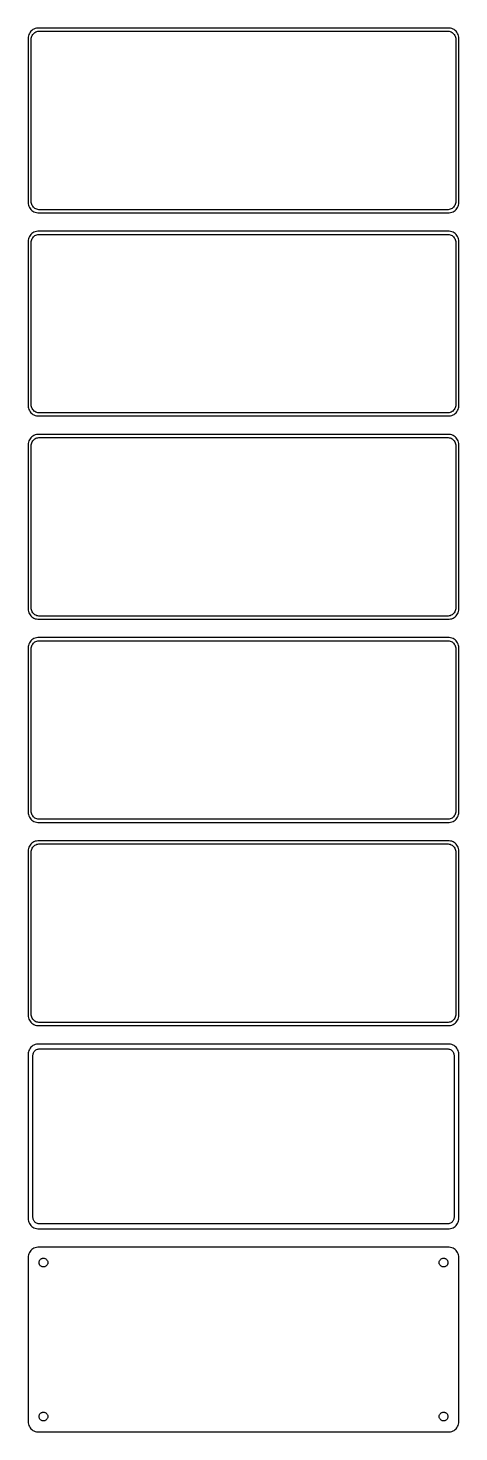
# Model space of a CAD drawing. Header units: metres. Extents: x -105 to 105, y 1440 to 2916.
# Drawn here: x -105 to 105, y 1440 to 2124 of the extents above; entities that cross this region are included whole.
import ezdxf

# ---------------------------------------------------------------- set-up
doc = ezdxf.new("R2010")
doc.units = ezdxf.units.M

msp = doc.modelspace()

# ---------------------------------------------------------------- linework, layer by layer
for p, q in [((-104.649, 2120.84), (-104.843, 2120.24)), ((-104.382, 2121.41), (-104.649, 2120.84)), ((-104.045, 2121.94), (-104.382, 2121.41)), ((-103.645, 2122.42), (-104.045, 2121.94)), ((-103.187, 2122.85), (-103.645, 2122.42)), ((-103.219, 2119.97), (-103.005, 2120.43)), ((-102.679, 2123.22), (-103.187, 2122.85)), ((-103.005, 2120.43), (-102.736, 2120.85)), ((-102.736, 2120.85), (-102.416, 2121.24)), ((-102.129, 2123.52), (-102.679, 2123.22)), ((-102.416, 2121.24), (-102.05, 2121.58)), ((-101.545, 2123.76), (-102.129, 2123.52)), ((-102.05, 2121.58), (-101.643, 2121.88)), ((-101.643, 2121.88), (-101.203, 2122.12)), ((-100.937, 2123.91), (-101.545, 2123.76)), ((-101.203, 2122.12), (-100.736, 2122.3)), ((-100.314, 2123.99), (-100.937, 2123.91)), ((-100.736, 2122.3), (-100.25, 2122.43)), ((100.314, 2123.99), (-100.314, 2123.99)), ((-100.25, 2122.43), (-99.7512, 2122.49)), ((-99.7512, 2122.49), (99.7512, 2122.49)), ((99.7512, 2122.49), (100.25, 2122.43)), ((100.25, 2122.43), (100.736, 2122.3)), ((100.937, 2123.91), (100.314, 2123.99)), ((100.736, 2122.3), (101.203, 2122.12)), ((101.545, 2123.76), (100.937, 2123.91)), ((101.203, 2122.12), (101.643, 2121.88)), ((102.129, 2123.52), (101.545, 2123.76)), ((101.643, 2121.88), (102.05, 2121.58)), ((102.05, 2121.58), (102.416, 2121.24)), ((102.679, 2123.22), (102.129, 2123.52)), ((102.416, 2121.24), (102.736, 2120.85)), ((103.187, 2122.85), (102.679, 2123.22)), ((102.736, 2120.85), (103.005, 2120.43)), ((103.005, 2120.43), (103.219, 2119.97)), ((103.645, 2122.42), (103.187, 2122.85)), ((104.045, 2121.94), (103.645, 2122.42)), ((104.382, 2121.41), (104.045, 2121.94)), ((104.649, 2120.84), (104.382, 2121.41)), ((104.843, 2120.24), (104.649, 2120.84)), ((-104.961, 2119.63), (-105, 2119)), ((-105, 2119), (-105, 2039)), ((-104.843, 2120.24), (-104.961, 2119.63)), ((-103.5, 2118.5), (-103.468, 2119)), ((-103.5, 2039.5), (-103.5, 2118.5)), ((-103.468, 2119), (-103.374, 2119.49)), ((-103.374, 2119.49), (-103.219, 2119.97)), ((103.219, 2119.97), (103.374, 2119.49)), ((103.374, 2119.49), (103.468, 2119)), ((103.468, 2119), (103.5, 2118.5)), ((103.5, 2118.5), (103.5, 2039.5)), ((104.961, 2119.63), (104.843, 2120.24)), ((105, 2119), (104.961, 2119.63)), ((105, 2039), (105, 2119)), ((-105, 2039), (-104.961, 2038.37)), ((-104.961, 2038.37), (-104.843, 2037.76)), ((-103.468, 2039), (-103.5, 2039.5)), ((-103.374, 2038.51), (-103.468, 2039)), ((-103.219, 2038.03), (-103.374, 2038.51)), ((103.374, 2038.51), (103.219, 2038.03)), ((103.468, 2039), (103.374, 2038.51)), ((103.5, 2039.5), (103.468, 2039)), ((104.843, 2037.76), (104.961, 2038.37)), ((104.961, 2038.37), (105, 2039)), ((-104.843, 2037.76), (-104.649, 2037.16)), ((-104.649, 2037.16), (-104.382, 2036.59)), ((-104.382, 2036.59), (-104.045, 2036.06)), ((-104.045, 2036.06), (-103.645, 2035.58)), ((-103.645, 2035.58), (-103.187, 2035.15)), ((-103.005, 2037.57), (-103.219, 2038.03)), ((-103.187, 2035.15), (-102.679, 2034.78)), ((-102.736, 2037.15), (-103.005, 2037.57)), ((-102.416, 2036.76), (-102.736, 2037.15)), ((-102.679, 2034.78), (-102.129, 2034.48)), ((-102.05, 2036.42), (-102.416, 2036.76)), ((-102.129, 2034.48), (-101.545, 2034.24)), ((-101.643, 2036.12), (-102.05, 2036.42)), ((-101.203, 2035.88), (-101.643, 2036.12)), ((-101.545, 2034.24), (-100.937, 2034.09)), ((-100.736, 2035.7), (-101.203, 2035.88)), ((-100.937, 2034.09), (-100.314, 2034.01)), ((-100.25, 2035.57), (-100.736, 2035.7)), ((-100.314, 2034.01), (100.314, 2034.01)), ((-99.7512, 2035.51), (-100.25, 2035.57)), ((99.7512, 2035.51), (-99.7512, 2035.51)), ((100.25, 2035.57), (99.7512, 2035.51)), ((100.736, 2035.7), (100.25, 2035.57)), ((100.314, 2034.01), (100.937, 2034.09)), ((101.203, 2035.88), (100.736, 2035.7)), ((100.937, 2034.09), (101.545, 2034.24)), ((101.643, 2036.12), (101.203, 2035.88)), ((101.545, 2034.24), (102.129, 2034.48)), ((102.05, 2036.42), (101.643, 2036.12)), ((102.416, 2036.76), (102.05, 2036.42)), ((102.129, 2034.48), (102.679, 2034.78)), ((102.736, 2037.15), (102.416, 2036.76)), ((102.679, 2034.78), (103.187, 2035.15)), ((103.005, 2037.57), (102.736, 2037.15)), ((103.219, 2038.03), (103.005, 2037.57)), ((103.187, 2035.15), (103.645, 2035.58)), ((103.645, 2035.58), (104.045, 2036.06)), ((104.045, 2036.06), (104.382, 2036.59)), ((104.382, 2036.59), (104.649, 2037.16)), ((104.649, 2037.16), (104.843, 2037.76)), ((-101.545, 2024.76), (-102.129, 2024.52)), ((-100.937, 2024.91), (-101.545, 2024.76)), ((-100.314, 2024.99), (-100.937, 2024.91)), ((100.314, 2024.99), (-100.314, 2024.99)), ((100.937, 2024.91), (100.314, 2024.99)), ((101.545, 2024.76), (100.937, 2024.91)), ((102.129, 2024.52), (101.545, 2024.76)), ((-104.961, 2020.63), (-105, 2020)), ((-105, 2020), (-105, 1940)), ((-104.843, 2021.24), (-104.961, 2020.63)), ((-104.649, 2021.84), (-104.843, 2021.24)), ((-104.382, 2022.41), (-104.649, 2021.84)), ((-104.045, 2022.94), (-104.382, 2022.41)), ((-103.645, 2023.42), (-104.045, 2022.94)), ((-103.187, 2023.85), (-103.645, 2023.42)), ((-103.5, 2019.5), (-103.468, 2020)), ((-103.5, 1940.5), (-103.5, 2019.5)), ((-103.468, 2020), (-103.374, 2020.49)), ((-103.374, 2020.49), (-103.219, 2020.97)), ((-103.219, 2020.97), (-103.005, 2021.43)), ((-102.679, 2024.22), (-103.187, 2023.85)), ((-103.005, 2021.43), (-102.736, 2021.85)), ((-102.736, 2021.85), (-102.416, 2022.24)), ((-102.129, 2024.52), (-102.679, 2024.22)), ((-102.416, 2022.24), (-102.05, 2022.58)), ((-102.05, 2022.58), (-101.643, 2022.88)), ((-101.643, 2022.88), (-101.203, 2023.12)), ((-101.203, 2023.12), (-100.736, 2023.3)), ((-100.736, 2023.3), (-100.25, 2023.43)), ((-100.25, 2023.43), (-99.7512, 2023.49)), ((-99.7512, 2023.49), (99.7512, 2023.49)), ((99.7512, 2023.49), (100.25, 2023.43)), ((100.25, 2023.43), (100.736, 2023.3)), ((100.736, 2023.3), (101.203, 2023.12)), ((101.203, 2023.12), (101.643, 2022.88)), ((101.643, 2022.88), (102.05, 2022.58)), ((102.05, 2022.58), (102.416, 2022.24)), ((102.679, 2024.22), (102.129, 2024.52)), ((102.416, 2022.24), (102.736, 2021.85)), ((103.187, 2023.85), (102.679, 2024.22)), ((102.736, 2021.85), (103.005, 2021.43)), ((103.005, 2021.43), (103.219, 2020.97)), ((103.645, 2023.42), (103.187, 2023.85)), ((103.219, 2020.97), (103.374, 2020.49)), ((103.374, 2020.49), (103.468, 2020)), ((103.468, 2020), (103.5, 2019.5)), ((103.5, 2019.5), (103.5, 1940.5)), ((104.045, 2022.94), (103.645, 2023.42)), ((104.382, 2022.41), (104.045, 2022.94)), ((104.649, 2021.84), (104.382, 2022.41)), ((104.843, 2021.24), (104.649, 2021.84)), ((104.961, 2020.63), (104.843, 2021.24)), ((105, 2020), (104.961, 2020.63)), ((105, 1940), (105, 2020)), ((-105, 1940), (-104.961, 1939.37)), ((-104.961, 1939.37), (-104.843, 1938.76)), ((-104.843, 1938.76), (-104.649, 1938.16)), ((-104.649, 1938.16), (-104.382, 1937.59)), ((-104.382, 1937.59), (-104.045, 1937.06)), ((-104.045, 1937.06), (-103.645, 1936.58)), ((-103.645, 1936.58), (-103.187, 1936.15)), ((-103.468, 1940), (-103.5, 1940.5)), ((-103.374, 1939.51), (-103.468, 1940)), ((-103.219, 1939.03), (-103.374, 1939.51)), ((-103.005, 1938.57), (-103.219, 1939.03)), ((-103.187, 1936.15), (-102.679, 1935.78)), ((-102.736, 1938.15), (-103.005, 1938.57)), ((-102.416, 1937.76), (-102.736, 1938.15)), ((-102.679, 1935.78), (-102.129, 1935.48)), ((-102.05, 1937.42), (-102.416, 1937.76)), ((-101.643, 1937.12), (-102.05, 1937.42)), ((-101.203, 1936.88), (-101.643, 1937.12)), ((-100.736, 1936.7), (-101.203, 1936.88)), ((-100.25, 1936.57), (-100.736, 1936.7)), ((-99.7512, 1936.51), (-100.25, 1936.57)), ((99.7512, 1936.51), (-99.7512, 1936.51)), ((100.25, 1936.57), (99.7512, 1936.51)), ((100.736, 1936.7), (100.25, 1936.57)), ((101.203, 1936.88), (100.736, 1936.7)), ((101.643, 1937.12), (101.203, 1936.88)), ((102.05, 1937.42), (101.643, 1937.12)), ((102.416, 1937.76), (102.05, 1937.42)), ((102.129, 1935.48), (102.679, 1935.78)), ((102.736, 1938.15), (102.416, 1937.76)), ((102.679, 1935.78), (103.187, 1936.15)), ((103.005, 1938.57), (102.736, 1938.15)), ((103.219, 1939.03), (103.005, 1938.57)), ((103.187, 1936.15), (103.645, 1936.58)), ((103.374, 1939.51), (103.219, 1939.03)), ((103.468, 1940), (103.374, 1939.51)), ((103.5, 1940.5), (103.468, 1940)), ((103.645, 1936.58), (104.045, 1937.06)), ((104.045, 1937.06), (104.382, 1937.59)), ((104.382, 1937.59), (104.649, 1938.16)), ((104.649, 1938.16), (104.843, 1938.76)), ((104.843, 1938.76), (104.961, 1939.37)), ((104.961, 1939.37), (105, 1940)), ((-102.129, 1935.48), (-101.545, 1935.24)), ((-101.545, 1935.24), (-100.937, 1935.09)), ((-100.937, 1935.09), (-100.314, 1935.01)), ((-100.314, 1935.01), (100.314, 1935.01)), ((100.314, 1935.01), (100.937, 1935.09)), ((100.937, 1935.09), (101.545, 1935.24)), ((101.545, 1935.24), (102.129, 1935.48)), ((-104.843, 1922.24), (-104.961, 1921.63)), ((-104.649, 1922.84), (-104.843, 1922.24)), ((-104.382, 1923.41), (-104.649, 1922.84)), ((-104.045, 1923.94), (-104.382, 1923.41)), ((-103.645, 1924.42), (-104.045, 1923.94)), ((-103.187, 1924.85), (-103.645, 1924.42)), ((-103.219, 1921.97), (-103.005, 1922.43)), ((-102.679, 1925.22), (-103.187, 1924.85)), ((-103.005, 1922.43), (-102.736, 1922.85)), ((-102.736, 1922.85), (-102.416, 1923.24)), ((-102.129, 1925.52), (-102.679, 1925.22)), ((-102.416, 1923.24), (-102.05, 1923.58)), ((-101.545, 1925.76), (-102.129, 1925.52)), ((-102.05, 1923.58), (-101.643, 1923.88)), ((-101.643, 1923.88), (-101.203, 1924.12)), ((-100.937, 1925.91), (-101.545, 1925.76)), ((-101.203, 1924.12), (-100.736, 1924.3)), ((-100.314, 1925.99), (-100.937, 1925.91)), ((-100.736, 1924.3), (-100.25, 1924.43)), ((100.314, 1925.99), (-100.314, 1925.99)), ((-100.25, 1924.43), (-99.7512, 1924.49)), ((-99.7512, 1924.49), (99.7512, 1924.49)), ((99.7512, 1924.49), (100.25, 1924.43)), ((100.25, 1924.43), (100.736, 1924.3)), ((100.937, 1925.91), (100.314, 1925.99)), ((100.736, 1924.3), (101.203, 1924.12)), ((101.545, 1925.76), (100.937, 1925.91)), ((101.203, 1924.12), (101.643, 1923.88)), ((102.129, 1925.52), (101.545, 1925.76)), ((101.643, 1923.88), (102.05, 1923.58)), ((102.05, 1923.58), (102.416, 1923.24)), ((102.679, 1925.22), (102.129, 1925.52)), ((102.416, 1923.24), (102.736, 1922.85)), ((103.187, 1924.85), (102.679, 1925.22)), ((102.736, 1922.85), (103.005, 1922.43)), ((103.005, 1922.43), (103.219, 1921.97)), ((103.645, 1924.42), (103.187, 1924.85)), ((104.045, 1923.94), (103.645, 1924.42)), ((104.382, 1923.41), (104.045, 1923.94)), ((104.649, 1922.84), (104.382, 1923.41)), ((104.843, 1922.24), (104.649, 1922.84)), ((104.961, 1921.63), (104.843, 1922.24)), ((-104.961, 1921.63), (-105, 1921)), ((-105, 1921), (-105, 1841)), ((-103.5, 1920.5), (-103.468, 1921)), ((-103.5, 1841.5), (-103.5, 1920.5)), ((-103.468, 1921), (-103.374, 1921.49)), ((-103.374, 1921.49), (-103.219, 1921.97)), ((103.219, 1921.97), (103.374, 1921.49)), ((103.374, 1921.49), (103.468, 1921)), ((103.468, 1921), (103.5, 1920.5)), ((103.5, 1920.5), (103.5, 1841.5)), ((105, 1921), (104.961, 1921.63)), ((105, 1841), (105, 1921)), ((-105, 1841), (-104.961, 1840.37)), ((-104.961, 1840.37), (-104.843, 1839.76)), ((-103.468, 1841), (-103.5, 1841.5)), ((-103.374, 1840.51), (-103.468, 1841)), ((-103.219, 1840.03), (-103.374, 1840.51)), ((-103.005, 1839.57), (-103.219, 1840.03)), ((103.219, 1840.03), (103.005, 1839.57)), ((103.374, 1840.51), (103.219, 1840.03)), ((103.468, 1841), (103.374, 1840.51)), ((103.5, 1841.5), (103.468, 1841)), ((104.843, 1839.76), (104.961, 1840.37)), ((104.961, 1840.37), (105, 1841)), ((-104.843, 1839.76), (-104.649, 1839.16)), ((-104.649, 1839.16), (-104.382, 1838.59)), ((-104.382, 1838.59), (-104.045, 1838.06)), ((-104.045, 1838.06), (-103.645, 1837.58)), ((-103.645, 1837.58), (-103.187, 1837.15)), ((-103.187, 1837.15), (-102.679, 1836.78)), ((-102.736, 1839.15), (-103.005, 1839.57)), ((-102.416, 1838.76), (-102.736, 1839.15)), ((-102.679, 1836.78), (-102.129, 1836.48)), ((-102.05, 1838.42), (-102.416, 1838.76)), ((-102.129, 1836.48), (-101.545, 1836.24)), ((-101.643, 1838.12), (-102.05, 1838.42)), ((-101.203, 1837.88), (-101.643, 1838.12)), ((-101.545, 1836.24), (-100.937, 1836.09)), ((-100.736, 1837.7), (-101.203, 1837.88)), ((-100.937, 1836.09), (-100.314, 1836.01)), ((-100.25, 1837.57), (-100.736, 1837.7)), ((-100.314, 1836.01), (100.314, 1836.01)), ((-99.7512, 1837.51), (-100.25, 1837.57)), ((99.7512, 1837.51), (-99.7512, 1837.51)), ((100.25, 1837.57), (99.7512, 1837.51)), ((100.736, 1837.7), (100.25, 1837.57)), ((100.314, 1836.01), (100.937, 1836.09)), ((101.203, 1837.88), (100.736, 1837.7)), ((100.937, 1836.09), (101.545, 1836.24)), ((101.643, 1838.12), (101.203, 1837.88)), ((101.545, 1836.24), (102.129, 1836.48)), ((102.05, 1838.42), (101.643, 1838.12)), ((102.416, 1838.76), (102.05, 1838.42)), ((102.129, 1836.48), (102.679, 1836.78)), ((102.736, 1839.15), (102.416, 1838.76)), ((102.679, 1836.78), (103.187, 1837.15)), ((103.005, 1839.57), (102.736, 1839.15)), ((103.187, 1837.15), (103.645, 1837.58)), ((103.645, 1837.58), (104.045, 1838.06)), ((104.045, 1838.06), (104.382, 1838.59)), ((104.382, 1838.59), (104.649, 1839.16)), ((104.649, 1839.16), (104.843, 1839.76)), ((-102.129, 1826.52), (-102.679, 1826.22)), ((-101.545, 1826.76), (-102.129, 1826.52)), ((-100.937, 1826.91), (-101.545, 1826.76)), ((-100.314, 1826.99), (-100.937, 1826.91)), ((100.314, 1826.99), (-100.314, 1826.99)), ((100.937, 1826.91), (100.314, 1826.99)), ((101.545, 1826.76), (100.937, 1826.91)), ((102.129, 1826.52), (101.545, 1826.76)), ((102.679, 1826.22), (102.129, 1826.52)), ((-104.961, 1822.63), (-105, 1822)), ((-105, 1822), (-105, 1742)), ((-104.843, 1823.24), (-104.961, 1822.63)), ((-104.649, 1823.84), (-104.843, 1823.24)), ((-104.382, 1824.41), (-104.649, 1823.84)), ((-104.045, 1824.94), (-104.382, 1824.41)), ((-103.645, 1825.42), (-104.045, 1824.94)), ((-103.187, 1825.85), (-103.645, 1825.42)), ((-103.5, 1821.5), (-103.468, 1822)), ((-103.5, 1742.5), (-103.5, 1821.5)), ((-103.468, 1822), (-103.374, 1822.49)), ((-103.374, 1822.49), (-103.219, 1822.97)), ((-103.219, 1822.97), (-103.005, 1823.43)), ((-102.679, 1826.22), (-103.187, 1825.85)), ((-103.005, 1823.43), (-102.736, 1823.85)), ((-102.736, 1823.85), (-102.416, 1824.24)), ((-102.416, 1824.24), (-102.05, 1824.58)), ((-102.05, 1824.58), (-101.643, 1824.88)), ((-101.643, 1824.88), (-101.203, 1825.12)), ((-101.203, 1825.12), (-100.736, 1825.3)), ((-100.736, 1825.3), (-100.25, 1825.43)), ((-100.25, 1825.43), (-99.7512, 1825.49)), ((-99.7512, 1825.49), (99.7512, 1825.49)), ((99.7512, 1825.49), (100.25, 1825.43)), ((100.25, 1825.43), (100.736, 1825.3)), ((100.736, 1825.3), (101.203, 1825.12)), ((101.203, 1825.12), (101.643, 1824.88)), ((101.643, 1824.88), (102.05, 1824.58)), ((102.05, 1824.58), (102.416, 1824.24)), ((102.416, 1824.24), (102.736, 1823.85)), ((103.187, 1825.85), (102.679, 1826.22)), ((102.736, 1823.85), (103.005, 1823.43)), ((103.005, 1823.43), (103.219, 1822.97)), ((103.645, 1825.42), (103.187, 1825.85)), ((103.219, 1822.97), (103.374, 1822.49)), ((103.374, 1822.49), (103.468, 1822)), ((103.468, 1822), (103.5, 1821.5)), ((103.5, 1821.5), (103.5, 1742.5)), ((104.045, 1824.94), (103.645, 1825.42)), ((104.382, 1824.41), (104.045, 1824.94)), ((104.649, 1823.84), (104.382, 1824.41)), ((104.843, 1823.24), (104.649, 1823.84)), ((104.961, 1822.63), (104.843, 1823.24)), ((105, 1822), (104.961, 1822.63)), ((105, 1742), (105, 1822)), ((-105, 1742), (-104.961, 1741.37)), ((-104.961, 1741.37), (-104.843, 1740.76)), ((-104.843, 1740.76), (-104.649, 1740.16)), ((-104.649, 1740.16), (-104.382, 1739.59)), ((-104.382, 1739.59), (-104.045, 1739.06)), ((-104.045, 1739.06), (-103.645, 1738.58)), ((-103.645, 1738.58), (-103.187, 1738.15)), ((-103.468, 1742), (-103.5, 1742.5)), ((-103.374, 1741.51), (-103.468, 1742)), ((-103.219, 1741.03), (-103.374, 1741.51)), ((-103.005, 1740.57), (-103.219, 1741.03)), ((-103.187, 1738.15), (-102.679, 1737.78)), ((-102.736, 1740.15), (-103.005, 1740.57)), ((-102.416, 1739.76), (-102.736, 1740.15)), ((-102.679, 1737.78), (-102.129, 1737.48)), ((-102.05, 1739.42), (-102.416, 1739.76)), ((-102.129, 1737.48), (-101.545, 1737.24)), ((-101.643, 1739.12), (-102.05, 1739.42)), ((-101.203, 1738.88), (-101.643, 1739.12)), ((-100.736, 1738.7), (-101.203, 1738.88)), ((-100.25, 1738.57), (-100.736, 1738.7)), ((-99.7512, 1738.51), (-100.25, 1738.57)), ((99.7512, 1738.51), (-99.7512, 1738.51)), ((100.25, 1738.57), (99.7512, 1738.51)), ((100.736, 1738.7), (100.25, 1738.57)), ((101.203, 1738.88), (100.736, 1738.7)), ((101.643, 1739.12), (101.203, 1738.88)), ((101.545, 1737.24), (102.129, 1737.48)), ((102.05, 1739.42), (101.643, 1739.12)), ((102.416, 1739.76), (102.05, 1739.42)), ((102.129, 1737.48), (102.679, 1737.78)), ((102.736, 1740.15), (102.416, 1739.76)), ((102.679, 1737.78), (103.187, 1738.15)), ((103.005, 1740.57), (102.736, 1740.15)), ((103.219, 1741.03), (103.005, 1740.57)), ((103.187, 1738.15), (103.645, 1738.58)), ((103.374, 1741.51), (103.219, 1741.03)), ((103.468, 1742), (103.374, 1741.51)), ((103.5, 1742.5), (103.468, 1742)), ((103.645, 1738.58), (104.045, 1739.06)), ((104.045, 1739.06), (104.382, 1739.59)), ((104.382, 1739.59), (104.649, 1740.16)), ((104.649, 1740.16), (104.843, 1740.76)), ((104.843, 1740.76), (104.961, 1741.37)), ((104.961, 1741.37), (105, 1742)), ((-101.545, 1737.24), (-100.937, 1737.09)), ((-100.937, 1737.09), (-100.314, 1737.01)), ((-100.314, 1737.01), (100.314, 1737.01)), ((100.314, 1737.01), (100.937, 1737.09)), ((100.937, 1737.09), (101.545, 1737.24)), ((-104.961, 1723.63), (-105, 1723)), ((-104.843, 1724.24), (-104.961, 1723.63)), ((-104.649, 1724.84), (-104.843, 1724.24)), ((-104.382, 1725.41), (-104.649, 1724.84)), ((-104.045, 1725.94), (-104.382, 1725.41)), ((-103.645, 1726.42), (-104.045, 1725.94)), ((-103.187, 1726.85), (-103.645, 1726.42)), ((-103.374, 1723.49), (-103.219, 1723.97)), ((-103.219, 1723.97), (-103.005, 1724.43)), ((-102.679, 1727.22), (-103.187, 1726.85)), ((-103.005, 1724.43), (-102.736, 1724.85)), ((-102.736, 1724.85), (-102.416, 1725.24)), ((-102.129, 1727.52), (-102.679, 1727.22)), ((-102.416, 1725.24), (-102.05, 1725.58)), ((-101.545, 1727.76), (-102.129, 1727.52)), ((-102.05, 1725.58), (-101.643, 1725.88)), ((-101.643, 1725.88), (-101.203, 1726.12)), ((-100.937, 1727.91), (-101.545, 1727.76)), ((-101.203, 1726.12), (-100.736, 1726.3)), ((-100.314, 1727.99), (-100.937, 1727.91)), ((-100.736, 1726.3), (-100.25, 1726.43)), ((100.314, 1727.99), (-100.314, 1727.99)), ((-100.25, 1726.43), (-99.7512, 1726.49)), ((-99.7512, 1726.49), (99.7512, 1726.49)), ((99.7512, 1726.49), (100.25, 1726.43)), ((100.25, 1726.43), (100.736, 1726.3)), ((100.937, 1727.91), (100.314, 1727.99)), ((100.736, 1726.3), (101.203, 1726.12)), ((101.545, 1727.76), (100.937, 1727.91)), ((101.203, 1726.12), (101.643, 1725.88)), ((102.129, 1727.52), (101.545, 1727.76)), ((101.643, 1725.88), (102.05, 1725.58)), ((102.05, 1725.58), (102.416, 1725.24)), ((102.679, 1727.22), (102.129, 1727.52)), ((102.416, 1725.24), (102.736, 1724.85)), ((103.187, 1726.85), (102.679, 1727.22)), ((102.736, 1724.85), (103.005, 1724.43)), ((103.005, 1724.43), (103.219, 1723.97)), ((103.645, 1726.42), (103.187, 1726.85)), ((103.219, 1723.97), (103.374, 1723.49)), ((104.045, 1725.94), (103.645, 1726.42)), ((104.382, 1725.41), (104.045, 1725.94)), ((104.649, 1724.84), (104.382, 1725.41)), ((104.843, 1724.24), (104.649, 1724.84)), ((104.961, 1723.63), (104.843, 1724.24)), ((105, 1723), (104.961, 1723.63)), ((-105, 1723), (-105, 1643)), ((-103.5, 1722.5), (-103.468, 1723)), ((-103.5, 1643.5), (-103.5, 1722.5)), ((-103.468, 1723), (-103.374, 1723.49)), ((103.374, 1723.49), (103.468, 1723)), ((103.468, 1723), (103.5, 1722.5)), ((103.5, 1722.5), (103.5, 1643.5)), ((105, 1643), (105, 1723)), ((-105, 1643), (-104.961, 1642.37)), ((-104.961, 1642.37), (-104.843, 1641.76)), ((-104.843, 1641.76), (-104.649, 1641.16)), ((-103.468, 1643), (-103.5, 1643.5)), ((-103.374, 1642.51), (-103.468, 1643)), ((-103.219, 1642.03), (-103.374, 1642.51)), ((-103.005, 1641.57), (-103.219, 1642.03)), ((-102.736, 1641.15), (-103.005, 1641.57)), ((103.005, 1641.57), (102.736, 1641.15)), ((103.219, 1642.03), (103.005, 1641.57)), ((103.374, 1642.51), (103.219, 1642.03)), ((103.468, 1643), (103.374, 1642.51)), ((103.5, 1643.5), (103.468, 1643)), ((104.649, 1641.16), (104.843, 1641.76)), ((104.843, 1641.76), (104.961, 1642.37)), ((104.961, 1642.37), (105, 1643)), ((-104.649, 1641.16), (-104.382, 1640.59)), ((-104.382, 1640.59), (-104.045, 1640.06)), ((-104.045, 1640.06), (-103.645, 1639.58)), ((-103.645, 1639.58), (-103.187, 1639.15)), ((-103.187, 1639.15), (-102.679, 1638.78)), ((-102.416, 1640.76), (-102.736, 1641.15)), ((-102.679, 1638.78), (-102.129, 1638.48)), ((-102.05, 1640.42), (-102.416, 1640.76)), ((-102.129, 1638.48), (-101.545, 1638.24)), ((-101.643, 1640.12), (-102.05, 1640.42)), ((-101.203, 1639.88), (-101.643, 1640.12)), ((-101.545, 1638.24), (-100.937, 1638.09)), ((-100.736, 1639.7), (-101.203, 1639.88)), ((-100.937, 1638.09), (-100.314, 1638.01)), ((-100.25, 1639.57), (-100.736, 1639.7)), ((-100.314, 1638.01), (100.314, 1638.01)), ((-99.7512, 1639.51), (-100.25, 1639.57)), ((99.7512, 1639.51), (-99.7512, 1639.51)), ((100.25, 1639.57), (99.7512, 1639.51)), ((100.736, 1639.7), (100.25, 1639.57)), ((100.314, 1638.01), (100.937, 1638.09)), ((101.203, 1639.88), (100.736, 1639.7)), ((100.937, 1638.09), (101.545, 1638.24)), ((101.643, 1640.12), (101.203, 1639.88)), ((101.545, 1638.24), (102.129, 1638.48)), ((102.05, 1640.42), (101.643, 1640.12)), ((102.416, 1640.76), (102.05, 1640.42)), ((102.129, 1638.48), (102.679, 1638.78)), ((102.736, 1641.15), (102.416, 1640.76)), ((102.679, 1638.78), (103.187, 1639.15)), ((103.187, 1639.15), (103.645, 1639.58)), ((103.645, 1639.58), (104.045, 1640.06)), ((104.045, 1640.06), (104.382, 1640.59)), ((104.382, 1640.59), (104.649, 1641.16)), ((-102.679, 1628.22), (-103.187, 1627.85)), ((-102.129, 1628.52), (-102.679, 1628.22)), ((-101.545, 1628.76), (-102.129, 1628.52)), ((-100.937, 1628.91), (-101.545, 1628.76)), ((-100.314, 1628.99), (-100.937, 1628.91)), ((100.314, 1628.99), (-100.314, 1628.99)), ((100.937, 1628.91), (100.314, 1628.99)), ((101.545, 1628.76), (100.937, 1628.91)), ((102.129, 1628.52), (101.545, 1628.76)), ((102.679, 1628.22), (102.129, 1628.52)), ((103.187, 1627.85), (102.679, 1628.22)), ((-104.961, 1624.63), (-105, 1624)), ((-105, 1624), (-105, 1544)), ((-104.843, 1625.24), (-104.961, 1624.63)), ((-104.649, 1625.84), (-104.843, 1625.24)), ((-104.382, 1626.41), (-104.649, 1625.84)), ((-104.045, 1626.94), (-104.382, 1626.41)), ((-103.645, 1627.42), (-104.045, 1626.94)), ((-103.187, 1627.85), (-103.645, 1627.42)), ((-102.613, 1623.5), (-102.588, 1623.89)), ((-102.613, 1544.5), (-102.613, 1623.5)), ((-102.588, 1623.89), (-102.515, 1624.27)), ((-102.515, 1624.27), (-102.394, 1624.65)), ((-102.394, 1624.65), (-102.228, 1625)), ((-102.228, 1625), (-102.018, 1625.33)), ((-102.018, 1625.33), (-101.769, 1625.63)), ((-101.769, 1625.63), (-101.484, 1625.9)), ((-101.484, 1625.9), (-101.168, 1626.13)), ((-101.168, 1626.13), (-100.825, 1626.32)), ((-100.825, 1626.32), (-100.462, 1626.46)), ((-100.462, 1626.46), (-100.083, 1626.56)), ((-100.083, 1626.56), (-99.6955, 1626.61)), ((-99.6955, 1626.61), (99.6955, 1626.61)), ((99.6955, 1626.61), (100.083, 1626.56)), ((100.083, 1626.56), (100.462, 1626.46)), ((100.462, 1626.46), (100.825, 1626.32)), ((100.825, 1626.32), (101.168, 1626.13)), ((101.168, 1626.13), (101.484, 1625.9)), ((101.484, 1625.9), (101.769, 1625.63)), ((101.769, 1625.63), (102.018, 1625.33)), ((102.018, 1625.33), (102.228, 1625)), ((102.228, 1625), (102.394, 1624.65)), ((102.394, 1624.65), (102.515, 1624.27)), ((102.515, 1624.27), (102.588, 1623.89)), ((102.588, 1623.89), (102.613, 1623.5)), ((102.613, 1623.5), (102.613, 1544.5)), ((103.645, 1627.42), (103.187, 1627.85)), ((104.045, 1626.94), (103.645, 1627.42)), ((104.382, 1626.41), (104.045, 1626.94)), ((104.649, 1625.84), (104.382, 1626.41)), ((104.843, 1625.24), (104.649, 1625.84)), ((104.961, 1624.63), (104.843, 1625.24)), ((105, 1624), (104.961, 1624.63)), ((105, 1544), (105, 1624)), ((-105, 1544), (-104.961, 1543.37)), ((-104.961, 1543.37), (-104.843, 1542.76)), ((-104.843, 1542.76), (-104.649, 1542.16)), ((-104.649, 1542.16), (-104.382, 1541.59)), ((-104.382, 1541.59), (-104.045, 1541.06)), ((-104.045, 1541.06), (-103.645, 1540.58)), ((-103.645, 1540.58), (-103.187, 1540.15)), ((-103.187, 1540.15), (-102.679, 1539.78)), ((-102.679, 1539.78), (-102.129, 1539.48)), ((-102.588, 1544.11), (-102.613, 1544.5)), ((-102.515, 1543.73), (-102.588, 1544.11)), ((-102.394, 1543.35), (-102.515, 1543.73)), ((-102.228, 1543), (-102.394, 1543.35)), ((-102.018, 1542.67), (-102.228, 1543)), ((-102.129, 1539.48), (-101.545, 1539.24)), ((-101.769, 1542.37), (-102.018, 1542.67)), ((-101.484, 1542.1), (-101.769, 1542.37)), ((-101.545, 1539.24), (-100.937, 1539.09)), ((-101.168, 1541.87), (-101.484, 1542.1)), ((-100.825, 1541.68), (-101.168, 1541.87)), ((-100.937, 1539.09), (-100.314, 1539.01)), ((-100.462, 1541.54), (-100.825, 1541.68)), ((-100.083, 1541.44), (-100.462, 1541.54)), ((-100.314, 1539.01), (100.314, 1539.01)), ((-99.6955, 1541.39), (-100.083, 1541.44)), ((99.6955, 1541.39), (-99.6955, 1541.39)), ((100.083, 1541.44), (99.6955, 1541.39)), ((100.462, 1541.54), (100.083, 1541.44)), ((100.314, 1539.01), (100.937, 1539.09)), ((100.825, 1541.68), (100.462, 1541.54)), ((101.168, 1541.87), (100.825, 1541.68)), ((100.937, 1539.09), (101.545, 1539.24)), ((101.484, 1542.1), (101.168, 1541.87)), ((101.769, 1542.37), (101.484, 1542.1)), ((101.545, 1539.24), (102.129, 1539.48)), ((102.018, 1542.67), (101.769, 1542.37)), ((102.228, 1543), (102.018, 1542.67)), ((102.129, 1539.48), (102.679, 1539.78)), ((102.394, 1543.35), (102.228, 1543)), ((102.515, 1543.73), (102.394, 1543.35)), ((102.588, 1544.11), (102.515, 1543.73)), ((102.613, 1544.5), (102.588, 1544.11)), ((102.679, 1539.78), (103.187, 1540.15)), ((103.187, 1540.15), (103.645, 1540.58)), ((103.645, 1540.58), (104.045, 1541.06)), ((104.045, 1541.06), (104.382, 1541.59)), ((104.382, 1541.59), (104.649, 1542.16)), ((104.649, 1542.16), (104.843, 1542.76)), ((104.843, 1542.76), (104.961, 1543.37)), ((104.961, 1543.37), (105, 1544)), ((-104.961, 1525.63), (-105, 1525)), ((-104.843, 1526.24), (-104.961, 1525.63)), ((-104.649, 1526.84), (-104.843, 1526.24)), ((-104.382, 1527.41), (-104.649, 1526.84)), ((-104.045, 1527.94), (-104.382, 1527.41)), ((-103.645, 1528.42), (-104.045, 1527.94)), ((-103.187, 1528.85), (-103.645, 1528.42)), ((-102.679, 1529.22), (-103.187, 1528.85)), ((-102.129, 1529.52), (-102.679, 1529.22)), ((-101.545, 1529.76), (-102.129, 1529.52)), ((-100.937, 1529.91), (-101.545, 1529.76)), ((-100.314, 1529.99), (-100.937, 1529.91)), ((100.314, 1529.99), (-100.314, 1529.99)), ((100.937, 1529.91), (100.314, 1529.99)), ((101.545, 1529.76), (100.937, 1529.91)), ((102.129, 1529.52), (101.545, 1529.76)), ((102.679, 1529.22), (102.129, 1529.52)), ((103.187, 1528.85), (102.679, 1529.22)), ((103.645, 1528.42), (103.187, 1528.85)), ((104.045, 1527.94), (103.645, 1528.42)), ((104.382, 1527.41), (104.045, 1527.94)), ((104.649, 1526.84), (104.382, 1527.41)), ((104.843, 1526.24), (104.649, 1526.84)), ((104.961, 1525.63), (104.843, 1526.24)), ((105, 1525), (104.961, 1525.63)), ((-105, 1525), (-105, 1445)), ((-99.6353, 1522.5), (-99.6185, 1522.77)), ((-99.6185, 1522.23), (-99.6353, 1522.5)), ((-99.6185, 1522.77), (-99.5682, 1523.03)), ((-99.5682, 1521.97), (-99.6185, 1522.23)), ((-99.5682, 1523.03), (-99.4853, 1523.29)), ((-99.4853, 1521.71), (-99.5682, 1521.97)), ((-99.4853, 1523.29), (-99.3712, 1523.53)), ((-99.3712, 1521.47), (-99.4853, 1521.71)), ((-99.3712, 1523.53), (-99.2275, 1523.76)), ((-99.2275, 1521.24), (-99.3712, 1521.47)), ((-99.2275, 1523.76), (-99.0566, 1523.96)), ((-99.0566, 1521.04), (-99.2275, 1521.24)), ((-99.0566, 1523.96), (-98.8611, 1524.15)), ((-98.8611, 1520.85), (-99.0566, 1521.04)), ((-98.8611, 1524.15), (-98.6441, 1524.3)), ((-98.6441, 1520.7), (-98.8611, 1520.85)), ((-98.6441, 1524.3), (-98.4092, 1524.43)), ((-98.4092, 1520.57), (-98.6441, 1520.7)), ((-98.4092, 1524.43), (-98.1598, 1524.53)), ((-98.1598, 1520.47), (-98.4092, 1520.57)), ((-98.1598, 1524.53), (-97.9001, 1524.6)), ((-97.9001, 1520.4), (-98.1598, 1520.47)), ((-97.9001, 1524.6), (-97.6341, 1524.63)), ((-97.6341, 1520.37), (-97.9001, 1520.4)), ((-97.6341, 1524.63), (-97.3659, 1524.63)), ((-97.3659, 1520.37), (-97.6341, 1520.37)), ((-97.3659, 1524.63), (-97.0999, 1524.6)), ((-97.0999, 1520.4), (-97.3659, 1520.37)), ((-97.0999, 1524.6), (-96.8401, 1524.53)), ((-96.8401, 1520.47), (-97.0999, 1520.4)), ((-96.8401, 1524.53), (-96.5908, 1524.43)), ((-96.5908, 1520.57), (-96.8401, 1520.47)), ((-96.5908, 1524.43), (-96.3559, 1524.3)), ((-96.3559, 1520.7), (-96.5908, 1520.57)), ((-96.3559, 1524.3), (-96.1389, 1524.15)), ((-96.1389, 1520.85), (-96.3559, 1520.7)), ((-96.1389, 1524.15), (-95.9434, 1523.96)), ((-95.9434, 1521.04), (-96.1389, 1520.85)), ((-95.9434, 1523.96), (-95.7725, 1523.76)), ((-95.7725, 1521.24), (-95.9434, 1521.04)), ((-95.7725, 1523.76), (-95.6288, 1523.53)), ((-95.6288, 1521.47), (-95.7725, 1521.24)), ((-95.6288, 1523.53), (-95.5146, 1523.29)), ((-95.5146, 1521.71), (-95.6288, 1521.47)), ((-95.5146, 1523.29), (-95.4318, 1523.03)), ((-95.4318, 1521.97), (-95.5146, 1521.71)), ((-95.4318, 1523.03), (-95.3815, 1522.77)), ((-95.3815, 1522.23), (-95.4318, 1521.97)), ((-95.3815, 1522.77), (-95.3647, 1522.5)), ((-95.3647, 1522.5), (-95.3815, 1522.23)), ((95.3647, 1522.5), (95.3815, 1522.77)), ((95.3815, 1522.23), (95.3647, 1522.5)), ((95.3815, 1522.77), (95.4318, 1523.03)), ((95.4318, 1521.97), (95.3815, 1522.23)), ((95.4318, 1523.03), (95.5146, 1523.29)), ((95.5146, 1521.71), (95.4318, 1521.97)), ((95.5146, 1523.29), (95.6288, 1523.53)), ((95.6288, 1521.47), (95.5146, 1521.71)), ((95.6288, 1523.53), (95.7725, 1523.76)), ((95.7725, 1521.24), (95.6288, 1521.47)), ((95.7725, 1523.76), (95.9434, 1523.96)), ((95.9434, 1521.04), (95.7725, 1521.24)), ((95.9434, 1523.96), (96.1389, 1524.15)), ((96.1389, 1520.85), (95.9434, 1521.04)), ((96.1389, 1524.15), (96.3559, 1524.3)), ((96.3559, 1520.7), (96.1389, 1520.85)), ((96.3559, 1524.3), (96.5908, 1524.43)), ((96.5908, 1520.57), (96.3559, 1520.7)), ((96.5908, 1524.43), (96.8401, 1524.53)), ((96.8401, 1520.47), (96.5908, 1520.57)), ((96.8401, 1524.53), (97.0999, 1524.6)), ((97.0999, 1520.4), (96.8401, 1520.47)), ((97.0999, 1524.6), (97.3659, 1524.63)), ((97.3659, 1520.37), (97.0999, 1520.4)), ((97.3659, 1524.63), (97.6341, 1524.63)), ((97.6341, 1520.37), (97.3659, 1520.37)), ((97.6341, 1524.63), (97.9001, 1524.6)), ((97.9001, 1520.4), (97.6341, 1520.37)), ((97.9001, 1524.6), (98.1598, 1524.53)), ((98.1598, 1520.47), (97.9001, 1520.4)), ((98.1598, 1524.53), (98.4092, 1524.43)), ((98.4092, 1520.57), (98.1598, 1520.47)), ((98.4092, 1524.43), (98.6441, 1524.3)), ((98.6441, 1520.7), (98.4092, 1520.57)), ((98.6441, 1524.3), (98.8611, 1524.15)), ((98.8611, 1520.85), (98.6441, 1520.7)), ((98.8611, 1524.15), (99.0566, 1523.96)), ((99.0566, 1521.04), (98.8611, 1520.85)), ((99.0566, 1523.96), (99.2275, 1523.76)), ((99.2275, 1521.24), (99.0566, 1521.04)), ((99.2275, 1523.76), (99.3712, 1523.53)), ((99.3712, 1521.47), (99.2275, 1521.24)), ((99.3712, 1523.53), (99.4853, 1523.29)), ((99.4853, 1521.71), (99.3712, 1521.47)), ((99.4853, 1523.29), (99.5682, 1523.03)), ((99.5682, 1521.97), (99.4853, 1521.71)), ((99.5682, 1523.03), (99.6185, 1522.77)), ((99.6185, 1522.23), (99.5682, 1521.97)), ((99.6185, 1522.77), (99.6353, 1522.5)), ((99.6353, 1522.5), (99.6185, 1522.23)), ((105, 1445), (105, 1525)), ((-105, 1445), (-104.961, 1444.37)), ((-104.961, 1444.37), (-104.843, 1443.76)), ((-104.843, 1443.76), (-104.649, 1443.16)), ((-99.6353, 1447.5), (-99.6185, 1447.77)), ((-99.6185, 1447.23), (-99.6353, 1447.5)), ((-99.6185, 1447.77), (-99.5682, 1448.03)), ((-99.5682, 1446.97), (-99.6185, 1447.23)), ((-99.5682, 1448.03), (-99.4853, 1448.29)), ((-99.4853, 1446.71), (-99.5682, 1446.97)), ((-99.4853, 1448.29), (-99.3712, 1448.53)), ((-99.3712, 1446.47), (-99.4853, 1446.71)), ((-99.3712, 1448.53), (-99.2275, 1448.76)), ((-99.2275, 1446.24), (-99.3712, 1446.47)), ((-99.2275, 1448.76), (-99.0566, 1448.96)), ((-99.0566, 1446.04), (-99.2275, 1446.24)), ((-99.0566, 1448.96), (-98.8611, 1449.15)), ((-98.8611, 1445.85), (-99.0566, 1446.04)), ((-98.8611, 1449.15), (-98.6441, 1449.3)), ((-98.6441, 1445.7), (-98.8611, 1445.85)), ((-98.6441, 1449.3), (-98.4092, 1449.43)), ((-98.4092, 1445.57), (-98.6441, 1445.7)), ((-98.4092, 1449.43), (-98.1598, 1449.53)), ((-98.1598, 1445.47), (-98.4092, 1445.57)), ((-98.1598, 1449.53), (-97.9001, 1449.6)), ((-97.9001, 1445.4), (-98.1598, 1445.47)), ((-97.9001, 1449.6), (-97.6341, 1449.63)), ((-97.6341, 1445.37), (-97.9001, 1445.4)), ((-97.6341, 1449.63), (-97.3659, 1449.63)), ((-97.3659, 1445.37), (-97.6341, 1445.37)), ((-97.3659, 1449.63), (-97.0999, 1449.6)), ((-97.0999, 1445.4), (-97.3659, 1445.37)), ((-97.0999, 1449.6), (-96.8401, 1449.53)), ((-96.8401, 1445.47), (-97.0999, 1445.4)), ((-96.8401, 1449.53), (-96.5908, 1449.43)), ((-96.5908, 1445.57), (-96.8401, 1445.47)), ((-96.5908, 1449.43), (-96.3559, 1449.3)), ((-96.3559, 1445.7), (-96.5908, 1445.57)), ((-96.3559, 1449.3), (-96.1389, 1449.15)), ((-96.1389, 1445.85), (-96.3559, 1445.7)), ((-96.1389, 1449.15), (-95.9434, 1448.96)), ((-95.9434, 1446.04), (-96.1389, 1445.85)), ((-95.9434, 1448.96), (-95.7725, 1448.76)), ((-95.7725, 1446.24), (-95.9434, 1446.04)), ((-95.7725, 1448.76), (-95.6288, 1448.53)), ((-95.6288, 1446.47), (-95.7725, 1446.24)), ((-95.6288, 1448.53), (-95.5146, 1448.29)), ((-95.5146, 1446.71), (-95.6288, 1446.47)), ((-95.5146, 1448.29), (-95.4318, 1448.03)), ((-95.4318, 1446.97), (-95.5146, 1446.71)), ((-95.4318, 1448.03), (-95.3815, 1447.77)), ((-95.3815, 1447.23), (-95.4318, 1446.97)), ((-95.3815, 1447.77), (-95.3647, 1447.5)), ((-95.3647, 1447.5), (-95.3815, 1447.23)), ((95.3647, 1447.5), (95.3815, 1447.77)), ((95.3815, 1447.23), (95.3647, 1447.5)), ((95.3815, 1447.77), (95.4318, 1448.03)), ((95.4318, 1446.97), (95.3815, 1447.23)), ((95.4318, 1448.03), (95.5146, 1448.29)), ((95.5146, 1446.71), (95.4318, 1446.97)), ((95.5146, 1448.29), (95.6288, 1448.53)), ((95.6288, 1446.47), (95.5146, 1446.71)), ((95.6288, 1448.53), (95.7725, 1448.76)), ((95.7725, 1446.24), (95.6288, 1446.47)), ((95.7725, 1448.76), (95.9434, 1448.96)), ((95.9434, 1446.04), (95.7725, 1446.24)), ((95.9434, 1448.96), (96.1389, 1449.15)), ((96.1389, 1445.85), (95.9434, 1446.04)), ((96.1389, 1449.15), (96.3559, 1449.3)), ((96.3559, 1445.7), (96.1389, 1445.85)), ((96.3559, 1449.3), (96.5908, 1449.43)), ((96.5908, 1445.57), (96.3559, 1445.7)), ((96.5908, 1449.43), (96.8401, 1449.53)), ((96.8401, 1445.47), (96.5908, 1445.57)), ((96.8401, 1449.53), (97.0999, 1449.6)), ((97.0999, 1445.4), (96.8401, 1445.47)), ((97.0999, 1449.6), (97.3659, 1449.63)), ((97.3659, 1445.37), (97.0999, 1445.4)), ((97.3659, 1449.63), (97.6341, 1449.63)), ((97.6341, 1445.37), (97.3659, 1445.37)), ((97.6341, 1449.63), (97.9001, 1449.6)), ((97.9001, 1445.4), (97.6341, 1445.37)), ((97.9001, 1449.6), (98.1598, 1449.53)), ((98.1598, 1445.47), (97.9001, 1445.4)), ((98.1598, 1449.53), (98.4092, 1449.43)), ((98.4092, 1445.57), (98.1598, 1445.47)), ((98.4092, 1449.43), (98.6441, 1449.3)), ((98.6441, 1445.7), (98.4092, 1445.57)), ((98.6441, 1449.3), (98.8611, 1449.15)), ((98.8611, 1445.85), (98.6441, 1445.7)), ((98.8611, 1449.15), (99.0566, 1448.96)), ((99.0566, 1446.04), (98.8611, 1445.85)), ((99.0566, 1448.96), (99.2275, 1448.76)), ((99.2275, 1446.24), (99.0566, 1446.04)), ((99.2275, 1448.76), (99.3712, 1448.53)), ((99.3712, 1446.47), (99.2275, 1446.24)), ((99.3712, 1448.53), (99.4853, 1448.29)), ((99.4853, 1446.71), (99.3712, 1446.47)), ((99.4853, 1448.29), (99.5682, 1448.03)), ((99.5682, 1446.97), (99.4853, 1446.71)), ((99.5682, 1448.03), (99.6185, 1447.77)), ((99.6185, 1447.23), (99.5682, 1446.97)), ((99.6185, 1447.77), (99.6353, 1447.5)), ((99.6353, 1447.5), (99.6185, 1447.23)), ((104.649, 1443.16), (104.843, 1443.76)), ((104.843, 1443.76), (104.961, 1444.37)), ((104.961, 1444.37), (105, 1445)), ((-104.649, 1443.16), (-104.382, 1442.59)), ((-104.382, 1442.59), (-104.045, 1442.06)), ((-104.045, 1442.06), (-103.645, 1441.58)), ((-103.645, 1441.58), (-103.187, 1441.15)), ((-103.187, 1441.15), (-102.679, 1440.78)), ((-102.679, 1440.78), (-102.129, 1440.48)), ((-102.129, 1440.48), (-101.545, 1440.24)), ((-101.545, 1440.24), (-100.937, 1440.09)), ((-100.937, 1440.09), (-100.314, 1440.01)), ((-100.314, 1440.01), (100.314, 1440.01)), ((100.314, 1440.01), (100.937, 1440.09)), ((100.937, 1440.09), (101.545, 1440.24)), ((101.545, 1440.24), (102.129, 1440.48)), ((102.129, 1440.48), (102.679, 1440.78)), ((102.679, 1440.78), (103.187, 1441.15)), ((103.187, 1441.15), (103.645, 1441.58)), ((103.645, 1441.58), (104.045, 1442.06)), ((104.045, 1442.06), (104.382, 1442.59)), ((104.382, 1442.59), (104.649, 1443.16))]:
    msp.add_line(p, q)

doc.saveas('drawing.dxf')
